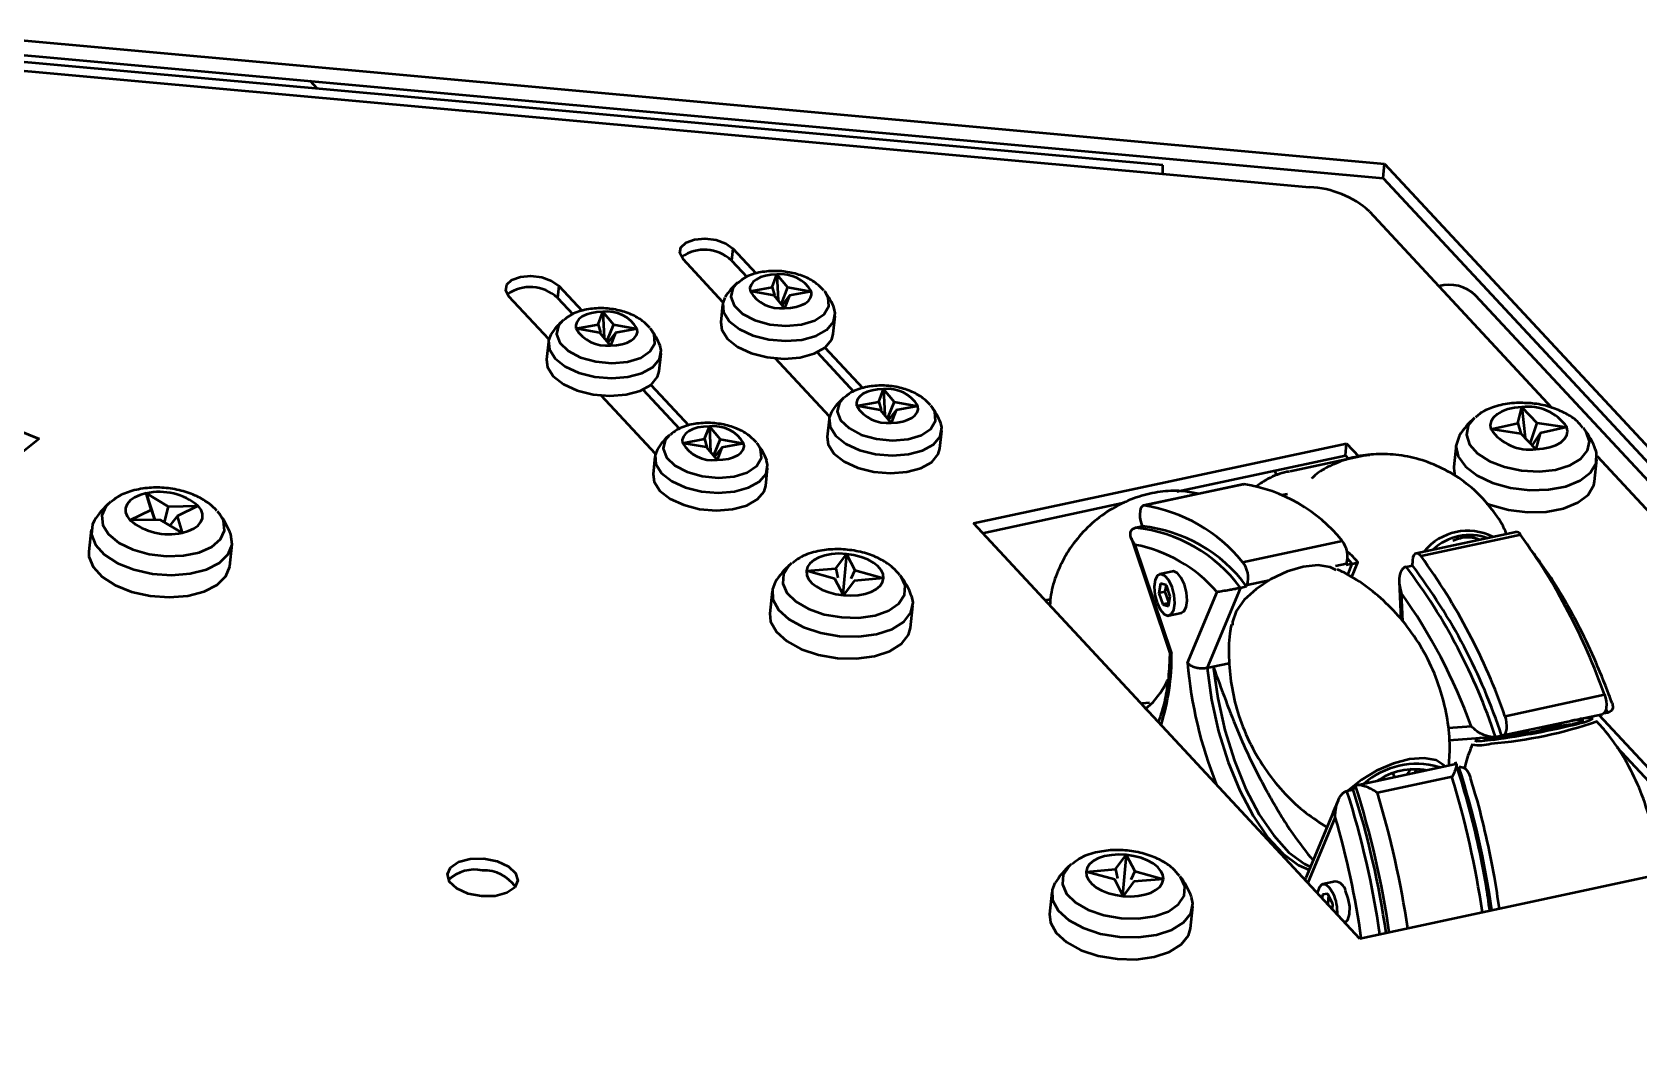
# Model space of a CAD drawing. Header units: millimetres. Extents: x 263 to 2983, y 441 to 2500.
# Drawn here: x 2293 to 2406.4, y 1772.2 to 1843.3 of the extents above; entities that cross this region are included whole.
import ezdxf

# ---------------------------------------------------------------- set-up
doc = ezdxf.new("R2010")
doc.units = ezdxf.units.MM
doc.header["$LTSCALE"] = 0.5
doc.layers.add('BOL', color=7, linetype='Continuous', lineweight=50)

msp = doc.modelspace()

# ---------------------------------------------------------------- linework, layer by layer
at = {"layer": 'BOL'}
for p, q in [((2267.74, 1844.96), (2388.46, 1834.03)), ((2276.47, 1843.15), (2388.36, 1833.02)), ((2372.8, 1833.93), (2283.18, 1842.04)), ((2283.17, 1841.42), (2372.78, 1833.31)), ((2313.1, 1839.33), (2312.59, 1839.88)), ((2388.36, 1833.02), (2388.46, 1834.03)), ((2388.46, 1834.03), (2445.5, 1772.69)), ((2372.78, 1833.31), (2383.16, 1832.37)), ((2388.36, 1833.02), (2444.9, 1772.21)), ((2387.4, 1830.65), (2392.3, 1825.38)), ((2342.43, 1828.05), (2342.35, 1827.2)), ((2342.43, 1828.05), (2344.09, 1826.27)), ((2341.74, 1824.26), (2338.92, 1827.29)), ((2342.35, 1827.2), (2343.44, 1826.03)), ((2345.21, 1825.32), (2345.55, 1826.2)), ((2345.55, 1826.2), (2345.64, 1824.38)), ((2345.55, 1826.2), (2346.3, 1825.31)), ((2268.05, 1824.93), (2293.45, 1814.6)), ((2329.44, 1821.63), (2326.62, 1824.66)), ((2330.14, 1825.41), (2330.05, 1824.57)), ((2330.05, 1824.57), (2331.15, 1823.39)), ((2330.14, 1825.41), (2331.79, 1823.63)), ((2343.65, 1825.03), (2345.21, 1825.32)), ((2345.35, 1824.73), (2343.65, 1825.03)), ((2345.21, 1825.32), (2345.38, 1824.75)), ((2346.09, 1823.84), (2345.35, 1824.73)), ((2346.3, 1825.31), (2345.84, 1824.14)), ((2346.43, 1824.72), (2345.92, 1824.04)), ((2346.43, 1824.72), (2346.09, 1823.84)), ((2346.3, 1825.31), (2347.99, 1825)), ((2347.99, 1825), (2346.43, 1824.72)), ((2348.95, 1824.98), (2348.89, 1825.04)), ((2392.3, 1825.38), (2400.28, 1816.8)), ((2437.22, 1779.2), (2394.88, 1824.73)), ((2332.92, 1822.68), (2333.26, 1823.57)), ((2333.26, 1823.57), (2333.34, 1821.74)), ((2333.26, 1823.57), (2334, 1822.68)), ((2341.7, 1824.08), (2341.58, 1822.83)), ((2331.36, 1822.4), (2332.92, 1822.68)), ((2333.05, 1822.09), (2331.36, 1822.4)), ((2332.92, 1822.68), (2333.08, 1822.11)), ((2334, 1822.68), (2333.54, 1821.51)), ((2334, 1822.68), (2335.69, 1822.37)), ((2335.69, 1822.37), (2334.14, 1822.09)), ((2336.65, 1822.34), (2336.6, 1822.41)), ((2349.53, 1822.01), (2349.66, 1823.26)), ((2329.41, 1821.45), (2329.28, 1820.2)), ((2333.8, 1821.2), (2333.05, 1822.09)), ((2334.14, 1822.09), (2333.62, 1821.41)), ((2334.14, 1822.09), (2333.8, 1821.2)), ((2348.94, 1821.05), (2351.61, 1818.17)), ((2337.24, 1819.38), (2337.37, 1820.63)), ((2349.26, 1816.17), (2345.43, 1820.29)), ((2348.38, 1820.71), (2350.97, 1817.93)), ((2336.97, 1813.53), (2333.13, 1817.66)), ((2336.09, 1818.08), (2338.67, 1815.3)), ((2336.65, 1818.41), (2339.32, 1815.54)), ((2352.74, 1817.22), (2353.08, 1818.11)), ((2353.08, 1818.11), (2353.17, 1816.28)), ((2353.08, 1818.11), (2353.82, 1817.22)), ((2351.18, 1816.94), (2352.74, 1817.22)), ((2352.87, 1816.63), (2351.18, 1816.94)), ((2352.74, 1817.22), (2352.9, 1816.65)), ((2353.62, 1815.74), (2352.87, 1816.63)), ((2353.82, 1817.22), (2353.36, 1816.05)), ((2353.96, 1816.62), (2353.44, 1815.95)), ((2353.96, 1816.62), (2353.62, 1815.74)), ((2353.82, 1817.22), (2355.51, 1816.91)), ((2355.51, 1816.91), (2353.96, 1816.62)), ((2356.47, 1816.88), (2356.42, 1816.94)), ((2397.86, 1815.7), (2398.16, 1816.83)), ((2398.16, 1816.83), (2398.39, 1814.67)), ((2398.16, 1816.83), (2399.2, 1815.74)), ((2340.44, 1814.59), (2340.78, 1815.47)), ((2340.78, 1815.47), (2340.87, 1813.65)), ((2340.78, 1815.47), (2341.53, 1814.58)), ((2349.23, 1815.99), (2349.1, 1814.74)), ((2395.97, 1815.28), (2397.86, 1815.7)), ((2397.86, 1815.7), (2398.08, 1814.97)), ((2399.2, 1815.74), (2398.73, 1814.31)), ((2399.2, 1815.74), (2401.34, 1815.42)), ((2401.34, 1815.42), (2399.45, 1815)), ((2293.45, 1814.6), (2262.98, 1790.48)), ((2338.89, 1814.3), (2340.44, 1814.59)), ((2340.58, 1814), (2338.89, 1814.3)), ((2340.44, 1814.59), (2340.61, 1814.02)), ((2341.53, 1814.58), (2341.07, 1813.41)), ((2341.53, 1814.58), (2343.22, 1814.28)), ((2343.22, 1814.28), (2341.66, 1813.99)), ((2344.18, 1814.25), (2344.13, 1814.31)), ((2357.06, 1813.92), (2357.19, 1815.17)), ((2359.43, 1808.63), (2385.78, 1814.27)), ((2385.69, 1813.43), (2385.78, 1814.27)), ((2385.78, 1814.27), (2386.64, 1813.35)), ((2398.11, 1814.96), (2395.97, 1815.28)), ((2399.15, 1813.87), (2398.11, 1814.96)), ((2399.45, 1815), (2398.88, 1814.16)), ((2399.45, 1815), (2399.15, 1813.87)), ((2402.56, 1815.3), (2402.51, 1815.36)), ((2336.93, 1813.35), (2336.81, 1812.1)), ((2341.32, 1813.11), (2340.58, 1814)), ((2341.66, 1813.99), (2341.15, 1813.32)), ((2341.66, 1813.99), (2341.32, 1813.11)), ((2373.79, 1810.88), (2385.69, 1813.43)), ((2381.79, 1812.31), (2387.06, 1813.44)), ((2385.69, 1813.43), (2385.91, 1813.19)), ((2393.51, 1814.18), (2393.35, 1812.62)), ((2403.29, 1811.59), (2403.45, 1813.15)), ((2403.46, 1813.37), (2420.06, 1795.52)), ((2344.76, 1811.29), (2344.89, 1812.53)), ((2380.84, 1812), (2380.7, 1812.36)), ((2378.47, 1811.38), (2371.44, 1809.88)), ((2378.52, 1811.39), (2371.5, 1809.88)), ((2378.47, 1811.38), (2378.52, 1811.39)), ((2298.49, 1810.14), (2298.44, 1810.1)), ((2301.35, 1809.58), (2301.01, 1810.75)), ((2301.01, 1810.75), (2301.61, 1808.88)), ((2301.01, 1810.75), (2302.56, 1809.83)), ((2302.56, 1809.83), (2302.27, 1808.72)), ((2302.56, 1809.83), (2304.69, 1809.86)), ((2304.69, 1809.86), (2303.2, 1809.14)), ((2360.07, 1807.94), (2370.08, 1810.09)), ((2374.54, 1810.54), (2373.82, 1810.39)), ((2381.21, 1810.65), (2381.61, 1810.72)), ((2381.24, 1810.64), (2381.61, 1810.72)), ((2299.86, 1808.86), (2301.35, 1809.58)), ((2301.99, 1808.88), (2299.86, 1808.86)), ((2301.35, 1809.58), (2301.59, 1808.88)), ((2303.54, 1807.97), (2301.99, 1808.88)), ((2303.2, 1809.14), (2302.67, 1808.48)), ((2303.2, 1809.14), (2303.54, 1807.97)), ((2306.18, 1809.31), (2306.05, 1809.46)), ((2386.71, 1779.29), (2359.43, 1808.63)), ((2371.29, 1808.57), (2371.34, 1808.42)), ((2297.13, 1808.19), (2296.97, 1806.63)), ((2370.56, 1807.6), (2373.29, 1799.46)), ((2370.9, 1808.33), (2371.34, 1808.42)), ((2397.72, 1808.01), (2390.69, 1806.51)), ((2398.07, 1807.81), (2391.04, 1806.31)), ((2306.92, 1805.6), (2307.08, 1807.16)), ((2349.7, 1805.44), (2350.46, 1806.46)), ((2350.46, 1806.46), (2350.21, 1803.62)), ((2350.46, 1806.46), (2351.06, 1805.31)), ((2370.83, 1807.12), (2373.41, 1799.43)), ((2378.43, 1805.89), (2385.46, 1807.4)), ((2346.58, 1805.81), (2346.52, 1805.75)), ((2347.63, 1805.27), (2349.7, 1805.44)), ((2349.64, 1804.71), (2347.63, 1805.27)), ((2349.7, 1805.44), (2349.86, 1804.78)), ((2351.06, 1805.31), (2350.78, 1804.7)), ((2351.06, 1805.31), (2353.08, 1804.75)), ((2373.48, 1805.23), (2372.6, 1805.04)), ((2385.78, 1805.78), (2385, 1805.61)), ((2386.18, 1805.78), (2385.74, 1805.68)), ((2385.74, 1805.68), (2385.78, 1805.78)), ((2386.18, 1805.78), (2385.85, 1806.14)), ((2385.86, 1805), (2386.18, 1805.78)), ((2386.14, 1804.84), (2386.58, 1805.88)), ((2389.99, 1805.56), (2390.43, 1805.66)), ((2390.43, 1805.66), (2390.42, 1805.81)), ((2350.24, 1803.55), (2349.64, 1804.71)), ((2351.01, 1804.58), (2350.24, 1803.55)), ((2353.08, 1804.75), (2351.01, 1804.58)), ((2372.63, 1804.38), (2372.51, 1803.7)), ((2373.05, 1804.26), (2372.63, 1804.38)), ((2373.03, 1804.26), (2372.94, 1803.79)), ((2373.33, 1803.45), (2373.05, 1804.26)), ((2378.28, 1804.08), (2375.92, 1798.43)), ((2378.28, 1804.08), (2378.72, 1804.18)), ((2378.72, 1804.18), (2378.76, 1804.27)), ((2380.3, 1804.6), (2378.76, 1804.27)), ((2389.5, 1804.52), (2389.6, 1801.85)), ((2345.21, 1803.83), (2345.05, 1802.27)), ((2364.86, 1803.25), (2364.5, 1803.17)), ((2372.94, 1803.79), (2372.51, 1803.7)), ((2372.51, 1803.7), (2372.79, 1802.89)), ((2373.23, 1802.98), (2372.79, 1802.89)), ((2372.79, 1802.89), (2373.21, 1802.77)), ((2372.94, 1803.79), (2373.23, 1802.98)), ((2373.21, 1802.77), (2373.33, 1803.45)), ((2373.23, 1802.98), (2373.24, 1802.98)), ((2374.54, 1798.78), (2376.63, 1803.79)), ((2389.64, 1803.72), (2389.72, 1801.7)), ((2354.99, 1801.25), (2355.15, 1802.81)), ((2373.23, 1802.11), (2374.11, 1802.3)), ((2375.92, 1798.43), (2376.36, 1798.52)), ((2376.36, 1798.52), (2377.49, 1798.76)), ((2396.97, 1795.02), (2403.99, 1796.53)), ((2371.35, 1795.93), (2371.85, 1795.98)), ((2396.83, 1793.66), (2403.86, 1795.16)), ((2402.87, 1794.95), (2402.94, 1794.87)), ((2403.6, 1795.1), (2413.06, 1784.93)), ((2404.2, 1795.25), (2403.92, 1795.19)), ((2404.2, 1795.25), (2404.1, 1795.52)), ((2392.94, 1794.19), (2394.59, 1794.3)), ((2398.02, 1793.91), (2398.06, 1793.69)), ((2398.03, 1793.83), (2398.06, 1793.69)), ((2400.03, 1794.06), (2399.97, 1794.33)), ((2400.03, 1794.06), (2400, 1794.2)), ((2393.03, 1793.32), (2396.17, 1793.54)), ((2396.29, 1793.55), (2396.73, 1793.65)), ((2396.8, 1793.65), (2396.73, 1793.65)), ((2404.85, 1792.82), (2412.33, 1784.77)), ((2393.49, 1791.62), (2386.51, 1790.12)), ((2393.23, 1790.73), (2387.96, 1789.6)), ((2389.18, 1790.69), (2389.01, 1791.03)), ((2390.57, 1790.99), (2390.77, 1791.3)), ((2392.35, 1791.37), (2392.29, 1791.42)), ((2385.81, 1789.73), (2386.25, 1789.82)), ((2386.29, 1789.92), (2386.25, 1789.82)), ((2385.18, 1789.05), (2382.91, 1783.6)), ((2384.97, 1787.88), (2383.04, 1783.24)), ((2369.45, 1784.19), (2370.22, 1785.21)), ((2370.22, 1785.21), (2369.96, 1782.37)), ((2370.22, 1785.21), (2370.82, 1784.06)), ((2413.06, 1784.93), (2386.71, 1779.29)), ((2366.34, 1784.56), (2366.27, 1784.5)), ((2367.38, 1784.02), (2369.45, 1784.19)), ((2369.4, 1783.46), (2367.38, 1784.02)), ((2369.45, 1784.19), (2369.61, 1783.53)), ((2370.82, 1784.06), (2370.54, 1783.45)), ((2370.82, 1784.06), (2372.84, 1783.5)), ((2364.96, 1782.58), (2364.8, 1781.02)), ((2370, 1782.3), (2369.4, 1783.46)), ((2370.76, 1783.33), (2370, 1782.3)), ((2372.84, 1783.5), (2370.76, 1783.33)), ((2384.97, 1783.33), (2384.1, 1783.14)), ((2374.75, 1780), (2374.91, 1781.56)), ((2384.07, 1782.4), (2384.05, 1782.15)), ((2384.46, 1782.45), (2384.07, 1782.4)), ((2384.46, 1781.72), (2384.45, 1781.72)), ((2384.8, 1781.72), (2384.46, 1782.45)), ((2384.5, 1782.36), (2384.46, 1781.72)), ((2384.46, 1781.72), (2384.48, 1781.69)), ((2384.78, 1781.37), (2384.8, 1781.72))]:
    msp.add_line(p, q, dxfattribs=at)
at = {"layer": 'BOL', "flags": 128}
for points in [[(2338.92, 1827.29), (2338.69, 1827.71), (2338.77, 1828.12), (2339.13, 1828.46), (2339.74, 1828.68), (2340.48, 1828.75), (2341.25, 1828.65), (2341.94, 1828.4), (2342.43, 1828.05)], [(2326.62, 1824.66), (2326.4, 1825.08), (2326.47, 1825.49), (2326.84, 1825.83), (2327.44, 1826.05), (2328.18, 1826.12), (2328.96, 1826.02), (2329.64, 1825.77), (2330.14, 1825.41)], [(2342.75, 1825.61), (2342.43, 1825.23), (2342.29, 1824.63), (2342.52, 1824.02), (2343.11, 1823.44), (2343.98, 1822.98), (2345.05, 1822.68), (2346.19, 1822.57)], [(2345.55, 1826.2), (2345.13, 1826.18), (2344.74, 1826.12), (2344.39, 1826.01), (2344.1, 1825.86), (2343.87, 1825.69), (2343.72, 1825.48), (2343.64, 1825.26), (2343.65, 1825.03)], [(2341.88, 1824.59), (2341.72, 1824.18), (2341.78, 1823.54), (2342.18, 1822.91), (2342.9, 1822.34), (2343.86, 1821.9), (2344.99, 1821.62), (2346.18, 1821.51)], [(2346.09, 1823.84), (2346.51, 1823.86), (2346.9, 1823.92), (2347.25, 1824.03), (2347.54, 1824.17), (2347.77, 1824.35), (2347.93, 1824.55), (2348, 1824.77), (2347.99, 1825)], [(2346.19, 1822.57), (2347.29, 1822.67), (2348.22, 1822.96), (2348.89, 1823.41), (2349.21, 1823.97), (2349.17, 1824.59), (2348.95, 1824.98)], [(2333.26, 1823.57), (2332.84, 1823.55), (2332.45, 1823.48), (2332.1, 1823.38), (2331.8, 1823.23), (2331.57, 1823.05), (2331.42, 1822.85), (2331.35, 1822.63), (2331.36, 1822.4)], [(2346.18, 1821.51), (2347.32, 1821.6), (2348.32, 1821.87), (2349.08, 1822.31), (2349.54, 1822.86), (2349.66, 1823.48), (2349.59, 1823.8)], [(2330.46, 1822.98), (2330.13, 1822.6), (2329.99, 1822), (2330.23, 1821.38), (2330.81, 1820.81), (2331.69, 1820.35), (2332.76, 1820.05), (2333.9, 1819.94)], [(2333.8, 1821.2), (2334.21, 1821.22), (2334.61, 1821.29), (2334.95, 1821.39), (2335.25, 1821.54), (2335.48, 1821.72), (2335.63, 1821.92), (2335.7, 1822.14), (2335.69, 1822.37)], [(2333.9, 1819.94), (2335, 1820.04), (2335.93, 1820.32), (2336.59, 1820.78), (2336.92, 1821.34), (2336.87, 1821.96), (2336.65, 1822.34)], [(2341.58, 1822.83), (2341.65, 1822.29), (2342.05, 1821.66), (2342.77, 1821.1), (2343.73, 1820.65), (2344.86, 1820.37), (2346.05, 1820.26)], [(2329.59, 1821.96), (2329.42, 1821.54), (2329.48, 1820.9), (2329.89, 1820.27), (2330.6, 1819.71), (2331.57, 1819.27), (2332.69, 1818.98), (2333.88, 1818.88)], [(2333.88, 1818.88), (2335.02, 1818.97), (2336.02, 1819.24), (2336.79, 1819.67), (2337.25, 1820.23), (2337.37, 1820.85), (2337.3, 1821.17)], [(2346.05, 1820.26), (2347.19, 1820.35), (2348.19, 1820.63), (2348.95, 1821.06), (2349.42, 1821.61), (2349.53, 1822.01)], [(2329.28, 1820.2), (2329.35, 1819.65), (2329.76, 1819.03), (2330.48, 1818.46), (2331.44, 1818.02), (2332.57, 1817.73), (2333.75, 1817.63)], [(2333.75, 1817.63), (2334.9, 1817.72), (2335.89, 1817.99), (2336.66, 1818.42), (2337.12, 1818.98), (2337.24, 1819.38)], [(2353.08, 1818.11), (2352.66, 1818.09), (2352.27, 1818.02), (2351.92, 1817.91), (2351.62, 1817.77), (2351.4, 1817.59), (2351.24, 1817.39), (2351.17, 1817.17), (2351.18, 1816.94)], [(2350.28, 1817.52), (2349.96, 1817.14), (2349.81, 1816.54), (2350.05, 1815.92), (2350.64, 1815.35), (2351.51, 1814.89), (2352.58, 1814.59), (2353.72, 1814.48)], [(2353.62, 1815.74), (2354.04, 1815.76), (2354.43, 1815.82), (2354.78, 1815.93), (2355.07, 1816.08), (2355.3, 1816.25), (2355.45, 1816.46), (2355.53, 1816.68), (2355.51, 1816.91)], [(2353.72, 1814.48), (2354.82, 1814.57), (2355.75, 1814.86), (2356.41, 1815.31), (2356.74, 1815.88), (2356.69, 1816.5), (2356.47, 1816.88)], [(2398.16, 1816.83), (2397.64, 1816.79), (2397.17, 1816.69), (2396.75, 1816.54), (2396.41, 1816.35), (2396.15, 1816.11), (2395.98, 1815.85), (2395.92, 1815.57), (2395.97, 1815.28)], [(2340.78, 1815.47), (2340.36, 1815.45), (2339.97, 1815.39), (2339.62, 1815.28), (2339.33, 1815.14), (2339.1, 1814.96), (2338.95, 1814.76), (2338.87, 1814.53), (2338.89, 1814.3)], [(2349.41, 1816.5), (2349.24, 1816.08), (2349.3, 1815.44), (2349.71, 1814.81), (2350.42, 1814.25), (2351.39, 1813.81), (2352.51, 1813.52), (2353.7, 1813.42)], [(2353.7, 1813.42), (2354.85, 1813.51), (2355.84, 1813.78), (2356.61, 1814.21), (2357.07, 1814.76), (2357.19, 1815.39), (2357.12, 1815.71)], [(2394.82, 1816.09), (2394.36, 1815.53), (2394.24, 1814.87), (2394.46, 1814.2), (2395.02, 1813.57), (2395.87, 1813.02), (2396.93, 1812.61), (2398.14, 1812.36), (2399.37, 1812.3), (2400.54, 1812.42), (2401.56, 1812.73), (2402.33, 1813.19), (2402.8, 1813.77), (2402.93, 1814.42), (2402.7, 1815.09), (2402.56, 1815.3)], [(2399.15, 1813.87), (2399.66, 1813.91), (2400.14, 1814.01), (2400.56, 1814.16), (2400.9, 1814.35), (2401.16, 1814.59), (2401.32, 1814.85), (2401.38, 1815.13), (2401.34, 1815.42)], [(2337.98, 1814.88), (2337.66, 1814.51), (2337.52, 1813.91), (2337.75, 1813.29), (2338.34, 1812.72), (2339.21, 1812.26), (2340.28, 1811.95), (2341.43, 1811.84)], [(2341.32, 1813.11), (2341.74, 1813.13), (2342.13, 1813.19), (2342.48, 1813.3), (2342.78, 1813.44), (2343, 1813.62), (2343.16, 1813.82), (2343.23, 1814.05), (2343.22, 1814.28)], [(2341.43, 1811.84), (2342.52, 1811.94), (2343.45, 1812.23), (2344.12, 1812.68), (2344.45, 1813.25), (2344.4, 1813.86), (2344.18, 1814.25)], [(2349.1, 1814.74), (2349.17, 1814.19), (2349.58, 1813.56), (2350.3, 1813), (2351.26, 1812.56), (2352.39, 1812.27), (2353.57, 1812.17)], [(2393.73, 1814.82), (2393.72, 1814.79), (2393.5, 1814.09), (2393.66, 1813.36), (2394.17, 1812.64), (2395, 1812.01), (2396.09, 1811.5), (2397.36, 1811.14), (2398.71, 1810.98), (2400.04, 1811.01), (2401.26, 1811.24), (2402.27, 1811.65), (2403, 1812.21), (2403.4, 1812.88), (2403.43, 1813.61), (2403.37, 1813.83)], [(2337.11, 1813.86), (2336.95, 1813.45), (2337.01, 1812.81), (2337.41, 1812.18), (2338.13, 1811.62), (2339.09, 1811.17), (2340.22, 1810.89), (2341.41, 1810.78)], [(2353.57, 1812.17), (2354.72, 1812.26), (2355.72, 1812.53), (2356.48, 1812.96), (2356.94, 1813.52), (2357.06, 1813.92)], [(2336.81, 1812.1), (2336.88, 1811.56), (2337.28, 1810.93), (2338, 1810.37), (2338.97, 1809.93), (2340.09, 1809.64), (2341.28, 1809.54)], [(2341.41, 1810.78), (2342.55, 1810.87), (2343.55, 1811.15), (2344.31, 1811.58), (2344.78, 1812.13), (2344.89, 1812.76), (2344.82, 1813.07)], [(2393.35, 1812.62), (2393.34, 1812.53), (2393.42, 1811.97)], [(2341.28, 1809.54), (2342.42, 1809.62), (2343.42, 1809.9), (2344.18, 1810.33), (2344.65, 1810.88), (2344.76, 1811.29)], [(2395.66, 1810.04), (2395.93, 1809.93), (2397.2, 1809.58), (2398.55, 1809.42), (2399.88, 1809.45), (2401.1, 1809.68), (2402.11, 1810.09), (2402.84, 1810.65), (2403.24, 1811.32), (2403.29, 1811.59)], [(2298.44, 1810.1), (2298.16, 1809.81), (2297.87, 1809.18), (2297.94, 1808.51), (2298.35, 1807.86), (2299.08, 1807.26), (2300.06, 1806.79), (2301.21, 1806.46), (2302.44, 1806.31), (2303.65, 1806.35), (2304.75, 1806.58), (2305.64, 1806.97), (2306.25, 1807.51), (2306.53, 1808.13), (2306.47, 1808.8), (2306.18, 1809.31)], [(2301.01, 1810.75), (2300.56, 1810.62), (2300.18, 1810.45), (2299.88, 1810.24), (2299.67, 1809.99), (2299.56, 1809.71), (2299.56, 1809.43), (2299.66, 1809.14), (2299.86, 1808.86)], [(2303.54, 1807.97), (2303.99, 1808.09), (2304.37, 1808.27), (2304.67, 1808.48), (2304.88, 1808.73), (2304.99, 1809), (2304.99, 1809.29), (2304.89, 1809.58), (2304.69, 1809.86)], [(2371.5, 1809.88), (2371.39, 1809.86), (2371.3, 1809.78), (2371.23, 1809.65), (2371.19, 1809.48), (2371.17, 1809.27), (2371.18, 1809.04), (2371.22, 1808.8), (2371.29, 1808.57)], [(2297.35, 1808.83), (2297.22, 1808.56), (2297.14, 1807.84), (2297.42, 1807.11), (2298.05, 1806.42), (2298.98, 1805.82), (2300.14, 1805.36), (2301.45, 1805.07), (2302.8, 1804.98), (2304.11, 1805.08), (2305.27, 1805.38), (2306.19, 1805.84), (2306.8, 1806.45), (2307.07, 1807.14), (2306.99, 1807.84)], [(2296.97, 1806.63), (2296.97, 1806.28), (2297.26, 1805.55), (2297.89, 1804.86), (2298.82, 1804.26), (2299.98, 1803.8), (2301.29, 1803.51), (2302.64, 1803.42), (2303.95, 1803.52), (2305.1, 1803.82), (2306.03, 1804.28), (2306.64, 1804.89), (2306.91, 1805.58), (2306.92, 1805.6)], [(2350.46, 1806.46), (2349.93, 1806.49), (2349.41, 1806.45), (2348.93, 1806.36), (2348.5, 1806.22), (2348.15, 1806.03), (2347.88, 1805.8), (2347.7, 1805.55), (2347.63, 1805.27)], [(2353.08, 1804.75), (2353.05, 1805.04), (2352.91, 1805.32), (2352.68, 1805.6), (2352.36, 1805.85), (2351.96, 1806.07), (2351.5, 1806.25), (2350.99, 1806.38), (2350.46, 1806.46)], [(2391.04, 1806.31), (2390.93, 1806.43), (2390.81, 1806.5), (2390.7, 1806.51), (2390.6, 1806.47), (2390.52, 1806.37), (2390.46, 1806.22), (2390.43, 1806.03), (2390.42, 1805.81)], [(2346.52, 1805.75), (2346.4, 1805.65), (2346.01, 1805.05), (2345.96, 1804.39), (2346.26, 1803.72), (2346.88, 1803.1), (2347.78, 1802.58), (2348.89, 1802.2), (2350.1, 1801.99)], [(2347.63, 1805.27), (2347.66, 1804.98), (2347.79, 1804.69), (2348.02, 1804.41), (2348.35, 1804.16), (2348.75, 1803.94), (2349.21, 1803.76), (2349.71, 1803.63), (2350.24, 1803.55)], [(2374.11, 1802.3), (2374.28, 1802.4), (2374.45, 1802.71), (2374.51, 1803.19), (2374.47, 1803.75), (2374.33, 1804.31), (2374.1, 1804.79), (2373.83, 1805.12), (2373.55, 1805.24), (2373.48, 1805.23)], [(2385.04, 1805.33), (2384.62, 1805.54), (2383.77, 1805.67), (2382.72, 1805.56), (2381.58, 1805.22), (2380.43, 1804.68), (2379.39, 1803.99), (2378.55, 1803.22), (2377.98, 1802.42), (2377.73, 1801.67), (2377.72, 1801.44)], [(2345.43, 1804.48), (2345.23, 1803.98), (2345.27, 1803.25), (2345.67, 1802.52), (2346.4, 1801.86), (2347.42, 1801.3), (2348.64, 1800.89), (2349.98, 1800.67)], [(2350.1, 1801.99), (2351.33, 1801.96), (2352.48, 1802.13), (2353.45, 1802.47), (2354.16, 1802.97), (2354.56, 1803.57), (2354.61, 1804.23), (2354.31, 1804.89), (2354.26, 1804.95)], [(2350.24, 1803.55), (2350.78, 1803.53), (2351.29, 1803.56), (2351.78, 1803.65), (2352.2, 1803.79), (2352.56, 1803.98), (2352.83, 1804.21), (2353.01, 1804.47), (2353.08, 1804.75)], [(2372.39, 1803.02), (2372.62, 1802.54), (2372.89, 1802.22), (2373.16, 1802.1), (2373.4, 1802.21), (2373.57, 1802.52), (2373.64, 1803), (2373.59, 1803.56), (2373.45, 1804.12), (2373.22, 1804.61), (2372.95, 1804.93), (2372.67, 1805.05), (2372.43, 1804.94), (2372.27, 1804.63), (2372.2, 1804.15), (2372.24, 1803.59), (2372.39, 1803.02)], [(2349.98, 1800.67), (2351.33, 1800.64), (2352.59, 1800.81), (2353.68, 1801.16), (2354.51, 1801.68), (2355.01, 1802.32), (2355.16, 1803.03), (2355.07, 1803.48)], [(2345.05, 1802.27), (2345.1, 1801.69), (2345.51, 1800.96), (2346.24, 1800.3), (2347.26, 1799.74), (2348.48, 1799.33), (2349.82, 1799.11)], [(2349.82, 1799.11), (2351.17, 1799.08), (2352.43, 1799.25), (2353.52, 1799.6), (2354.34, 1800.12), (2354.85, 1800.76), (2354.99, 1801.25)], [(2375.92, 1798.43), (2376.24, 1796.17), (2376.74, 1793.93), (2377.41, 1791.77), (2378.23, 1789.76), (2379.17, 1787.98), (2380.19, 1786.47), (2381.27, 1785.3), (2382.37, 1784.49), (2383.14, 1784.15)], [(2376.36, 1798.52), (2376.68, 1796.27), (2377.18, 1794.02), (2377.85, 1791.86), (2378.67, 1789.86), (2379.61, 1788.07), (2380.63, 1786.57), (2381.71, 1785.39), (2382.81, 1784.58), (2383.23, 1784.37)], [(2403.99, 1796.53), (2404.06, 1796.3), (2404.11, 1796.06), (2404.12, 1795.83), (2404.11, 1795.61), (2404.08, 1795.43), (2404.01, 1795.28), (2403.93, 1795.19), (2403.86, 1795.16)], [(2396.8, 1793.65), (2396.9, 1793.69), (2396.99, 1793.78), (2397.05, 1793.92), (2397.09, 1794.11), (2397.1, 1794.32), (2397.08, 1794.56), (2397.04, 1794.79), (2396.97, 1795.02)], [(2401.62, 1794.41), (2400.9, 1794.32), (2400, 1794.17)], [(2394.83, 1793.3), (2394.92, 1793.26), (2394.98, 1793.25)], [(2394.98, 1793.25), (2395.36, 1793.27), (2396.12, 1793.35)], [(2395.49, 1793.42), (2395.54, 1793.38), (2395.62, 1793.38)], [(2395.62, 1793.38), (2395.9, 1793.39), (2396.57, 1793.47)], [(2392.72, 1791.45), (2392.67, 1791.52), (2392.1, 1791.89), (2391.26, 1792.04), (2390.23, 1791.97), (2389.08, 1791.67), (2387.92, 1791.18), (2386.83, 1790.52), (2385.9, 1789.76), (2385.88, 1789.74)], [(2390.02, 1790.87), (2390.15, 1791.02), (2390.36, 1791.31)], [(2384.98, 1788.58), (2384.81, 1788.17), (2384.8, 1788.15)], [(2324.85, 1784.95), (2325.8, 1784.76), (2326.59, 1784.4), (2327.1, 1783.92), (2327.26, 1783.39), (2327.04, 1782.9), (2326.47, 1782.52), (2325.65, 1782.3), (2324.69, 1782.29), (2323.74, 1782.47), (2322.95, 1782.83), (2322.44, 1783.31), (2322.28, 1783.84), (2322.5, 1784.33), (2323.06, 1784.72), (2323.89, 1784.93), (2324.85, 1784.95)], [(2370.22, 1785.21), (2369.69, 1785.24), (2369.17, 1785.2), (2368.69, 1785.11), (2368.26, 1784.97), (2367.9, 1784.78), (2367.63, 1784.55), (2367.46, 1784.3), (2367.38, 1784.02)], [(2372.84, 1783.5), (2372.81, 1783.79), (2372.67, 1784.07), (2372.44, 1784.35), (2372.12, 1784.6), (2371.72, 1784.82), (2371.26, 1785), (2370.75, 1785.13), (2370.22, 1785.21)], [(2366.27, 1784.5), (2366.16, 1784.4), (2365.76, 1783.8), (2365.71, 1783.13), (2366.01, 1782.47), (2366.64, 1781.85), (2367.54, 1781.33), (2368.64, 1780.95), (2369.86, 1780.74)], [(2367.38, 1784.02), (2367.41, 1783.73), (2367.55, 1783.44), (2367.78, 1783.16), (2368.1, 1782.91), (2368.5, 1782.69), (2368.96, 1782.51), (2369.47, 1782.38), (2370, 1782.3)], [(2369.86, 1780.74), (2371.09, 1780.71), (2372.24, 1780.88), (2373.2, 1781.22), (2373.91, 1781.72), (2374.31, 1782.32), (2374.36, 1782.98), (2374.06, 1783.64), (2374.02, 1783.7)], [(2365.18, 1783.23), (2364.98, 1782.73), (2365.02, 1782), (2365.42, 1781.27), (2366.16, 1780.61), (2367.18, 1780.05), (2368.4, 1779.64), (2369.73, 1779.42)], [(2370, 1782.3), (2370.53, 1782.28), (2371.05, 1782.31), (2371.53, 1782.4), (2371.96, 1782.54), (2372.31, 1782.73), (2372.59, 1782.96), (2372.76, 1783.22), (2372.84, 1783.5)], [(2384.83, 1782.48), (2384.58, 1782.89), (2384.3, 1783.12), (2384.04, 1783.12), (2383.83, 1782.91), (2383.71, 1782.51)], [(2385.66, 1780.42), (2385.87, 1780.63), (2385.98, 1781.03), (2386, 1781.56), (2385.9, 1782.14), (2385.71, 1782.67)], [(2369.73, 1779.42), (2371.08, 1779.39), (2372.35, 1779.56), (2373.43, 1779.91), (2374.26, 1780.43), (2374.77, 1781.07), (2374.92, 1781.78), (2374.82, 1782.23)], [(2364.8, 1781.02), (2364.86, 1780.44), (2365.26, 1779.71), (2366, 1779.05), (2367.02, 1778.49), (2368.24, 1778.08), (2369.57, 1777.86)], [(2369.57, 1777.86), (2370.92, 1777.83), (2372.19, 1778), (2373.27, 1778.35), (2374.1, 1778.87), (2374.61, 1779.51), (2374.75, 1780)]]:
    msp.add_lwpolyline(points, dxfattribs=at)
at = {"layer": 'BOL'}
for centre, radius, start, end in [((2369.57, 1833.7), 3.24, 353.1995, 4.1262), ((2382.88, 1825.6), 6.78, 48.1871, 87.5625), ((2340.43, 1825.17), 2.79, 46.8339, 125.6492), ((2345.55, 1822.35), 4.3, 130.5445, 148.483), ((2345.86, 1823.75), 2.47, 30.5199, 97.1737), ((2328.14, 1822.53), 2.79, 46.8339, 125.6492), ((2345.78, 1826.29), 2.47, 210.5219, 277.1717), ((2345.55, 1822.35), 4.3, 19.7775, 37.7161), ((2393.03, 1822.8), 2.68, 46.2166, 105.8018), ((2333.56, 1821.12), 2.47, 30.5199, 97.1737), ((2333.25, 1819.71), 4.3, 130.5445, 148.483), ((2333.49, 1823.65), 2.47, 210.5219, 277.1717), ((2333.25, 1819.71), 4.3, 19.7775, 37.7161), ((2353.39, 1815.65), 2.47, 30.5204, 97.1725), ((2353.07, 1814.25), 4.3, 130.5445, 148.483), ((2353.31, 1818.19), 2.47, 210.5225, 277.1705), ((2353.07, 1814.25), 4.3, 19.7775, 37.7161), ((2398.61, 1813.55), 3.31, 34.3879, 97.8459), ((2341.09, 1813.02), 2.47, 30.5204, 97.1725), ((2398.31, 1812.01), 5.37, 130.5445, 148.483), ((2340.78, 1811.62), 4.3, 130.5445, 148.483), ((2341.01, 1815.56), 2.47, 210.5225, 277.1705), ((2340.78, 1811.62), 4.3, 19.7775, 37.7161), ((2398.7, 1817.15), 3.31, 214.3872, 277.8472), ((2398.31, 1812.01), 5.37, 19.7775, 37.7161), ((2301.96, 1806.62), 4.23, 49.8697, 103.0352), ((2376.84, 1800.43), 11.09, 38.9564, 81.2643), ((2301.93, 1806.02), 5.37, 130.5445, 148.483), ((2369.81, 1798.92), 11.09, 38.9564, 81.2643), ((2302.59, 1812.09), 4.23, 229.8684, 283.0354), ((2301.93, 1806.02), 5.37, 19.7775, 37.7161), ((2369.78, 1797.84), 10.54, 36.2991, 83.9217), ((2370.22, 1797.94), 10.54, 36.2991, 83.9217), ((2394.33, 1804.14), 3.96, 63.1929, 140.9797), ((2394.46, 1804.06), 3.74, 69.6754, 133.6839), ((2397.74, 1807.66), 0.359, 26.0687, 94.3485), ((2362.75, 1782.08), 43.69, 19.3105, 36.0878), ((2368.97, 1797.18), 10.11, 40.8276, 79.3936), ((2384.04, 1806.27), 1.81, 344.0774, 38.4694), ((2355.73, 1780.57), 43.69, 19.3105, 36.0878), ((2350.01, 1801.67), 5.37, 130.5445, 148.483), ((2377.02, 1804.77), 1.81, 344.0774, 38.4694), ((2357.1, 1780.64), 41.26, 18.2393, 37.1591), ((2357.54, 1780.73), 41.26, 18.2393, 37.1591), ((2350.01, 1801.67), 5.37, 19.7775, 37.7161), ((2356.98, 1780.57), 40.03, 20.0614, 35.337), ((2357.37, 1799.22), 16.05, 342.4717, 0.7374), ((2404.64, 1801.37), 30.21, 184.9095, 201.6999), ((2393.36, 1824.01), 31.05, 274.855, 288.9966), ((2388.24, 1851.98), 59.16, 277.6555, 283.661), ((2390.07, 1842.09), 49.06, 277.6075, 283.7567), ((2397.9, 1800.01), 6.19, 271.2127, 289.8198), ((2402.19, 1792.3), 2.45, 82.1932, 103.0159), ((2401.65, 1795.91), 1.47, 273.5125, 306.4837), ((2401.84, 1797.05), 2.57, 278.128, 301.2707), ((2402.82, 1791.89), 2.98, 83.0206, 101.0493), ((2395.18, 1796), 3.04, 259.6256, 285.553), ((2395.51, 1792.23), 1.27, 102.3761, 122.2868), ((2404.56, 1761.27), 33.19, 101.3292, 104.1581), ((2390.71, 1786.09), 5.55, 73.4801, 131.89), ((2390.61, 1786.43), 4.82, 80.0036, 124.169), ((2330.65, 1771.7), 65.4, 8.298, 16.9158), ((2334.79, 1772.58), 61.86, 8.0823, 17.7239), ((2326.88, 1770.89), 61.86, 8.0823, 17.7239), ((2327.32, 1770.99), 61.86, 8.0823, 17.7239), ((2386.66, 1789.78), 0.392, 130.3524, 159.5236), ((2326.46, 1770.8), 62.97, 8.1529, 17.8256), ((2325.38, 1770.57), 65.4, 8.298, 16.9158), ((2327.61, 1771.05), 59.78, 7.9389, 16.3522), ((2324.18, 1781.55), 2.62, 77.2592, 133.884), ((2324.86, 1781.39), 2.72, 35.14, 92.0848), ((2369.77, 1780.42), 5.37, 130.5445, 148.483), ((2369.77, 1780.42), 5.37, 19.7775, 37.7161), ((2381.95, 1781.15), 3.18, 357.2057, 24.7485), ((2384.89, 1782.5), 0.838, 11.9927, 84.3803)]:
    msp.add_arc(centre, radius, start, end, dxfattribs=at)
for points, knots in [([(2348.87, 1825.07), (2348.68, 1825.26), (2348.28, 1825.66), (2347.45, 1826.1), (2346.44, 1826.39), (2345.34, 1826.49), (2344.24, 1826.37), (2343.36, 1826.08), (2342.94, 1825.73), (2342.8, 1825.61)], [0, 0, 0, 0, 0.127752, 0.270632, 0.425283, 0.581013, 0.74064, 0.910036, 1, 1, 1, 1]), ([(2336.57, 1822.44), (2336.39, 1822.63), (2335.98, 1823.03), (2335.15, 1823.46), (2334.15, 1823.76), (2333.04, 1823.86), (2331.94, 1823.73), (2331.07, 1823.45), (2330.65, 1823.1), (2330.5, 1822.98)], [0, 0, 0, 0, 0.127752, 0.270632, 0.425283, 0.581013, 0.74064, 0.910036, 1, 1, 1, 1]), ([(2356.4, 1816.98), (2356.21, 1817.17), (2355.8, 1817.57), (2354.97, 1818), (2353.97, 1818.3), (2352.86, 1818.4), (2351.77, 1818.27), (2350.89, 1817.99), (2350.47, 1817.64), (2350.32, 1817.52)], [0, 0, 0, 0, 0.1277452, 0.2706329, 0.4252797, 0.5810107, 0.7406387, 0.9100353, 1, 1, 1, 1]), ([(2397.93, 1817.14), (2397.71, 1817.13), (2397.07, 1817.1), (2396.11, 1816.85), (2395.31, 1816.51), (2394.97, 1816.19), (2394.88, 1816.1)], [0, 0, 0, 0, 0.193155, 0.556224, 0.884186, 1, 1, 1, 1]), ([(2402.47, 1815.37), (2402.34, 1815.53), (2402.01, 1815.93), (2401.25, 1816.42), (2400.24, 1816.85), (2399.09, 1817.12), (2398.31, 1817.13), (2397.93, 1817.14)], [0, 0, 0, 0, 0.124436, 0.329198, 0.55437, 0.785911, 1, 1, 1, 1]), ([(2344.1, 1814.34), (2343.91, 1814.53), (2343.51, 1814.94), (2342.68, 1815.37), (2341.68, 1815.66), (2340.57, 1815.76), (2339.47, 1815.64), (2338.59, 1815.35), (2338.17, 1815.01), (2338.03, 1814.89)], [0, 0, 0, 0, 0.1277452, 0.2706329, 0.4252797, 0.5810107, 0.7406387, 0.9100353, 1, 1, 1, 1]), ([(2397.03, 1807.95), (2397.02, 1807.99), (2396.82, 1808.52), (2396.19, 1809.46), (2395.11, 1810.76), (2393.74, 1811.87), (2392.17, 1812.74), (2390.52, 1813.3), (2388.88, 1813.54), (2387.31, 1813.51), (2385.88, 1813.23), (2384.63, 1812.72), (2383.78, 1812.25), (2383.39, 1811.87), (2383.31, 1811.79)], [0, 0, 0, 0, 0.007863, 0.105485, 0.2055673, 0.3171507, 0.4261631, 0.5316468, 0.6328438, 0.7291593, 0.8198458, 0.9039422, 0.9800786, 1, 1, 1, 1]), ([(2387.06, 1813.44), (2387.06, 1813.44), (2387.18, 1813.46), (2387.29, 1813.46), (2387.41, 1813.47)], [0, 0, 0, 0, 0.01756, 1, 1, 1, 1]), ([(2381.75, 1812.29), (2381.68, 1812.28), (2381.15, 1812.19), (2380.36, 1811.89), (2379.69, 1811.44), (2379.43, 1811.26)], [0, 0, 0, 0, 0.075698, 0.639965, 1, 1, 1, 1]), ([(2306, 1809.52), (2305.83, 1809.69), (2305.42, 1810.09), (2304.58, 1810.58), (2303.49, 1810.97), (2302.28, 1811.17), (2301.04, 1811.16), (2299.9, 1810.92), (2299.04, 1810.58), (2298.66, 1810.25), (2298.54, 1810.14)], [0, 0, 0, 0, 0.091407, 0.22435, 0.365592, 0.50821, 0.652125, 0.800858, 0.938136, 1, 1, 1, 1]), ([(2375.32, 1810.71), (2374.98, 1810.78), (2374.15, 1810.96), (2372.78, 1810.91), (2371.27, 1810.61), (2369.74, 1810), (2368.29, 1809.1), (2367.01, 1807.91), (2366, 1806.56), (2365.29, 1805.1), (2364.9, 1803.85), (2364.84, 1803.08), (2364.82, 1802.83)], [0, 0, 0, 0, 0.071091, 0.171591, 0.276271, 0.383752, 0.503453, 0.620808, 0.734691, 0.844155, 0.948531, 1, 1, 1, 1]), ([(2370.83, 1807.12), (2370.83, 1807.12), (2370.72, 1807.27), (2370.55, 1807.54), (2370.48, 1807.9), (2370.56, 1808.13), (2370.7, 1808.26), (2370.83, 1808.31), (2370.9, 1808.33)], [0, 0, 0, 0, 0.002979, 0.336064, 0.617243, 0.785594, 0.892361, 1, 1, 1, 1]), ([(2393.28, 1807.41), (2393.46, 1807.48), (2393.96, 1807.67), (2394.64, 1807.69), (2395.08, 1807.53), (2395.22, 1807.48)], [0, 0, 0, 0, 0.26701, 0.751518, 1, 1, 1, 1]), ([(2354.23, 1804.97), (2354.07, 1805.15), (2353.71, 1805.58), (2352.91, 1806.1), (2351.89, 1806.53), (2350.7, 1806.78), (2349.46, 1806.83), (2348.25, 1806.65), (2347.28, 1806.32), (2346.8, 1805.94), (2346.64, 1805.81)], [0, 0, 0, 0, 0.09073, 0.213811, 0.348958, 0.487509, 0.626642, 0.769416, 0.920653, 1, 1, 1, 1]), ([(2386.57, 1805.89), (2386.42, 1806.06), (2386.19, 1806.32), (2385.96, 1806.53), (2385.87, 1806.6)], [0, 0, 0, 0, 0.642488, 1, 1, 1, 1]), ([(2404.52, 1795.93), (2404.45, 1796.13), (2404.06, 1797.22), (2403.27, 1799.12), (2402.12, 1801.54), (2400.87, 1803.76), (2399.77, 1805.48), (2399.07, 1806.39), (2398.84, 1806.7)], [0, 0, 0, 0, 0.047359, 0.257573, 0.468089, 0.678966, 0.890319, 1, 1, 1, 1]), ([(2393.01, 1791.51), (2393.04, 1792.03), (2393.11, 1793.19), (2392.89, 1795.04), (2392.39, 1797.05), (2391.57, 1799.03), (2390.45, 1800.89), (2389.13, 1802.49), (2387.67, 1803.83), (2386.31, 1804.8), (2385.43, 1805.23), (2385.1, 1805.39)], [0, 0, 0, 0, 0.092765, 0.209073, 0.326998, 0.457263, 0.583286, 0.704604, 0.821172, 0.932725, 1, 1, 1, 1]), ([(2386.18, 1805.78), (2386.25, 1805.79), (2386.38, 1805.82), (2386.52, 1805.86), (2386.59, 1805.88), (2386.57, 1805.88), (2386.56, 1805.89)], [0, 0, 0, 0, 0.2205156, 0.4393049, 0.7841815, 1, 1, 1, 1]), ([(2389.99, 1805.56), (2389.92, 1805.54), (2389.79, 1805.49), (2389.63, 1805.29), (2389.49, 1804.95), (2389.48, 1804.39), (2389.57, 1803.96), (2389.64, 1803.73), (2389.64, 1803.72)], [0, 0, 0, 0, 0.107615, 0.214409, 0.382769, 0.663946, 0.997013, 1, 1, 1, 1]), ([(2376.63, 1803.79), (2376.63, 1803.79), (2376.73, 1803.81), (2376.98, 1803.85), (2377.4, 1803.92), (2377.77, 1803.98), (2378.05, 1804.04), (2378.2, 1804.07), (2378.28, 1804.08)], [0, 0, 0, 0, 0.002968, 0.336058, 0.617232, 0.78559, 0.892362, 1, 1, 1, 1]), ([(2377.64, 1801.49), (2377.6, 1801.27), (2377.45, 1800.45), (2377.44, 1798.92), (2377.64, 1796.96), (2378.15, 1794.95), (2378.97, 1792.97), (2380.08, 1791.12), (2381.4, 1789.51), (2382.84, 1788.17), (2383.89, 1787.49), (2384.39, 1787.16)], [0, 0, 0, 0, 0.0406092, 0.1553832, 0.2729512, 0.3921484, 0.5238227, 0.6512084, 0.773841, 0.8916669, 1, 1, 1, 1]), ([(2373.29, 1799.47), (2373.28, 1799.24), (2373.27, 1798.43), (2373.13, 1797.12), (2372.87, 1795.7), (2372.61, 1794.98), (2372.5, 1794.65)], [0, 0, 0, 0, 0.116354, 0.432574, 0.746901, 1, 1, 1, 1]), ([(2373.41, 1799.43), (2373.41, 1799.43), (2373.37, 1799.43), (2373.3, 1799.44), (2373.3, 1799.45), (2373.3, 1799.46)], [0, 0, 0, 0, 0.015644, 0.617669, 1, 1, 1, 1]), ([(2374.54, 1798.78), (2374.54, 1798.78), (2374.59, 1798.73), (2374.72, 1798.62), (2374.98, 1798.49), (2375.3, 1798.41), (2375.62, 1798.38), (2375.82, 1798.41), (2375.92, 1798.43)], [0, 0, 0, 0, 0.0048164, 0.1892263, 0.404957, 0.607214, 0.8035129, 1, 1, 1, 1]), ([(2376.36, 1798.52), (2376.94, 1796.91), (2378.09, 1793.72), (2380.03, 1789.8), (2381.82, 1786.83), (2382.93, 1785.42), (2383.41, 1784.81)], [0, 0, 0, 0, 0.299906, 0.59235, 0.823211, 1, 1, 1, 1]), ([(2371.54, 1795.51), (2371.6, 1795.56), (2372.19, 1795.99), (2372.73, 1796.72), (2373.13, 1797.52), (2373.15, 1797.57)], [0, 0, 0, 0, 0.109647, 0.947966, 1, 1, 1, 1]), ([(2404.52, 1795.93), (2404.55, 1795.83), (2404.61, 1795.65), (2404.53, 1795.44), (2404.39, 1795.31), (2404.26, 1795.27), (2404.2, 1795.25)], [0, 0, 0, 0, 0.3975, 0.662483, 0.830578, 1, 1, 1, 1]), ([(2396.29, 1793.55), (2396.22, 1793.54), (2396.07, 1793.52), (2395.78, 1793.57), (2395.4, 1793.69), (2394.96, 1793.94), (2394.7, 1794.17), (2394.59, 1794.3), (2394.59, 1794.3)], [0, 0, 0, 0, 0.107613, 0.214408, 0.382777, 0.663944, 0.997036, 1, 1, 1, 1]), ([(2402.41, 1794.65), (2402.41, 1794.65), (2402.42, 1794.66), (2402.36, 1794.62), (2402.19, 1794.56), (2401.88, 1794.48), (2401.72, 1794.44)], [0, 0, 0, 0, 0.006949, 0.186661, 0.546073, 1, 1, 1, 1]), ([(2407.71, 1783.78), (2407.7, 1784.26), (2407.68, 1785.53), (2407.29, 1787.53), (2406.59, 1789.7), (2405.63, 1791.68), (2404.59, 1793.34), (2403.79, 1794.25), (2403.45, 1794.64)], [0, 0, 0, 0, 0.120767, 0.318448, 0.509054, 0.69295, 0.8707, 1, 1, 1, 1]), ([(2394.67, 1793.04), (2394.49, 1792.6), (2394.26, 1792.04), (2394.14, 1791.45), (2394.12, 1791.32)], [0, 0, 0, 0, 0.7832307, 1, 1, 1, 1]), ([(2395.68, 1793.39), (2395.66, 1793.39), (2395.62, 1793.39), (2395.62, 1793.39), (2395.63, 1793.38)], [0, 0, 0, 0, 0.549699, 1, 1, 1, 1]), ([(2393.49, 1791.61), (2393.5, 1791.61), (2393.53, 1791.63), (2393.55, 1791.58), (2393.53, 1791.42), (2393.42, 1791.12), (2393.3, 1790.86), (2393.23, 1790.73), (2393.23, 1790.73)], [0, 0, 0, 0, 0.033527, 0.189454, 0.40926, 0.710992, 0.996235, 1, 1, 1, 1]), ([(2395.9, 1781.25), (2395.81, 1781.86), (2395.59, 1783.46), (2395.06, 1786.05), (2394.35, 1788.97), (2393.76, 1790.85), (2393.47, 1791.79)], [0, 0, 0, 0, 0.171242, 0.448315, 0.725374, 1, 1, 1, 1]), ([(2393.72, 1791.42), (2393.79, 1791.42), (2393.93, 1791.43), (2394.14, 1791.33), (2394.38, 1791.08), (2394.47, 1790.81), (2394.53, 1790.65)], [0, 0, 0, 0, 0.165498, 0.329713, 0.588556, 1, 1, 1, 1]), ([(2396.57, 1781.4), (2396.46, 1782.15), (2396.21, 1783.87), (2395.65, 1786.54), (2395.07, 1788.88), (2394.66, 1790.22), (2394.53, 1790.64)], [0, 0, 0, 0, 0.241992, 0.550341, 0.858684, 1, 1, 1, 1]), ([(2384.97, 1787.88), (2384.97, 1787.88), (2384.97, 1788.12), (2385.01, 1788.55), (2385.18, 1789.1), (2385.4, 1789.46), (2385.6, 1789.65), (2385.74, 1789.7), (2385.81, 1789.73)], [0, 0, 0, 0, 0.002981, 0.336053, 0.617228, 0.785589, 0.892365, 1, 1, 1, 1]), ([(2387.96, 1789.6), (2387.96, 1789.6), (2387.82, 1789.69), (2387.53, 1789.86), (2387.11, 1790.05), (2386.77, 1790.13), (2386.53, 1790.14), (2386.45, 1790.1), (2386.4, 1790.08)], [0, 0, 0, 0, 0.003352, 0.257313, 0.525955, 0.721656, 0.860482, 1, 1, 1, 1]), ([(2373.98, 1783.72), (2373.83, 1783.9), (2373.47, 1784.33), (2372.67, 1784.85), (2371.64, 1785.28), (2370.46, 1785.53), (2369.22, 1785.58), (2368, 1785.4), (2367.03, 1785.07), (2366.56, 1784.69), (2366.39, 1784.56)], [0, 0, 0, 0, 0.09073, 0.213811, 0.348959, 0.48751, 0.626643, 0.769415, 0.920653, 1, 1, 1, 1]), ([(2382.87, 1783.47), (2382.87, 1783.48), (2382.87, 1783.52), (2382.9, 1783.56), (2382.92, 1783.59)], [0, 0, 0, 0, 0.148697, 1, 1, 1, 1])]:
    msp.add_open_spline(points, degree=3, knots=knots, dxfattribs=at)

doc.saveas('drawing.dxf')
